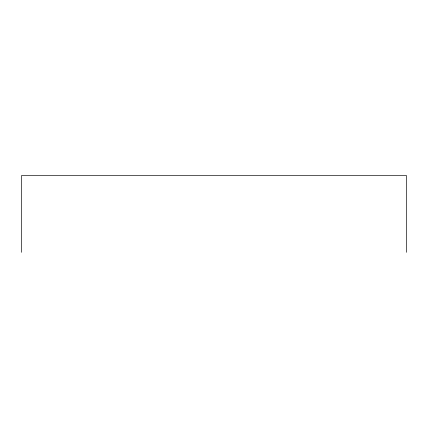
<?xml version="1.0" encoding="UTF-8"?>
<svg xmlns="http://www.w3.org/2000/svg" width="428" height="428" viewBox="0 0 428 428"><rect width="100%" height="100%" fill="white"/><g stroke="black" fill="none" stroke-linecap="round" stroke-linejoin="round"><path stroke-width="0.64" d="M406.6 252.322L406.6 175.678L21.4 175.678L21.4 252.322"/></g></svg>
